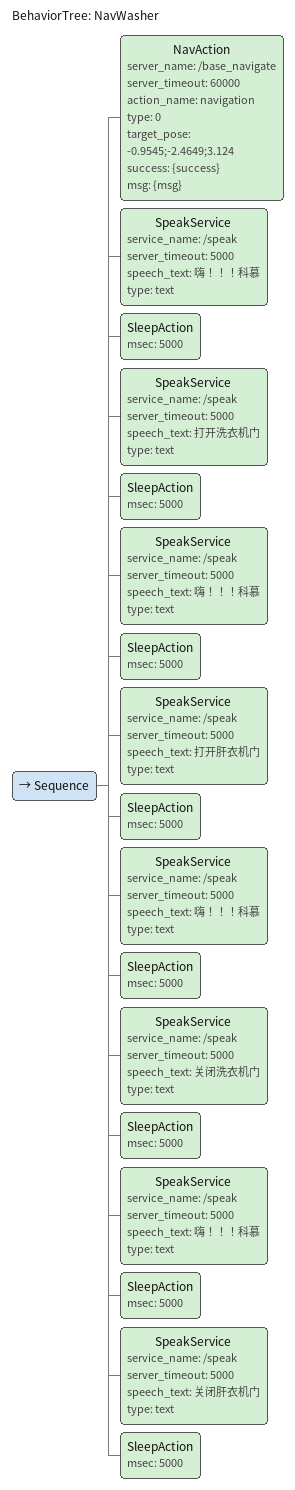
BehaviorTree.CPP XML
<?xml version="1.0" encoding="UTF-8"?>
<root BTCPP_format="4"
      main_tree_to_execute="NavWasher">
  <BehaviorTree ID="NavWasher">
    <Sequence>
      <NavAction server_name="/base_navigate"
                 server_timeout="60000"
                 action_name="navigation"
                 type="0"
                 target_pose="-0.9545;-2.4649;3.124"
                 success="{success}"
                 msg="{msg}"/>
      <SpeakService service_name="/speak"
                    server_timeout="5000"
                    speech_text="嗨！！！科慕"
                    type="text"/>
      <SleepAction msec="5000"/>
      <SpeakService service_name="/speak"
                    server_timeout="5000"
                    speech_text="打开洗衣机门"
                    type="text"/>
      <SleepAction msec="5000"/>
      <SpeakService service_name="/speak"
                    server_timeout="5000"
                    speech_text="嗨！！！科慕"
                    type="text"/>
      <SleepAction msec="5000"/>
      <SpeakService service_name="/speak"
                    server_timeout="5000"
                    speech_text="打开肝衣机门"
                    type="text"/>
      <SleepAction msec="5000"/>
      <SpeakService service_name="/speak"
                    server_timeout="5000"
                    speech_text="嗨！！！科慕"
                    type="text"/>
      <SleepAction msec="5000"/>
      <SpeakService service_name="/speak"
                    server_timeout="5000"
                    speech_text="关闭洗衣机门"
                    type="text"/>
      <SleepAction msec="5000"/>
      <SpeakService service_name="/speak"
                    server_timeout="5000"
                    speech_text="嗨！！！科慕"
                    type="text"/>
      <SleepAction msec="5000"/>
      <SpeakService service_name="/speak"
                    server_timeout="5000"
                    speech_text="关闭肝衣机门"
                    type="text"/>
      <SleepAction msec="5000"/>
    </Sequence>
  </BehaviorTree>
</root>
